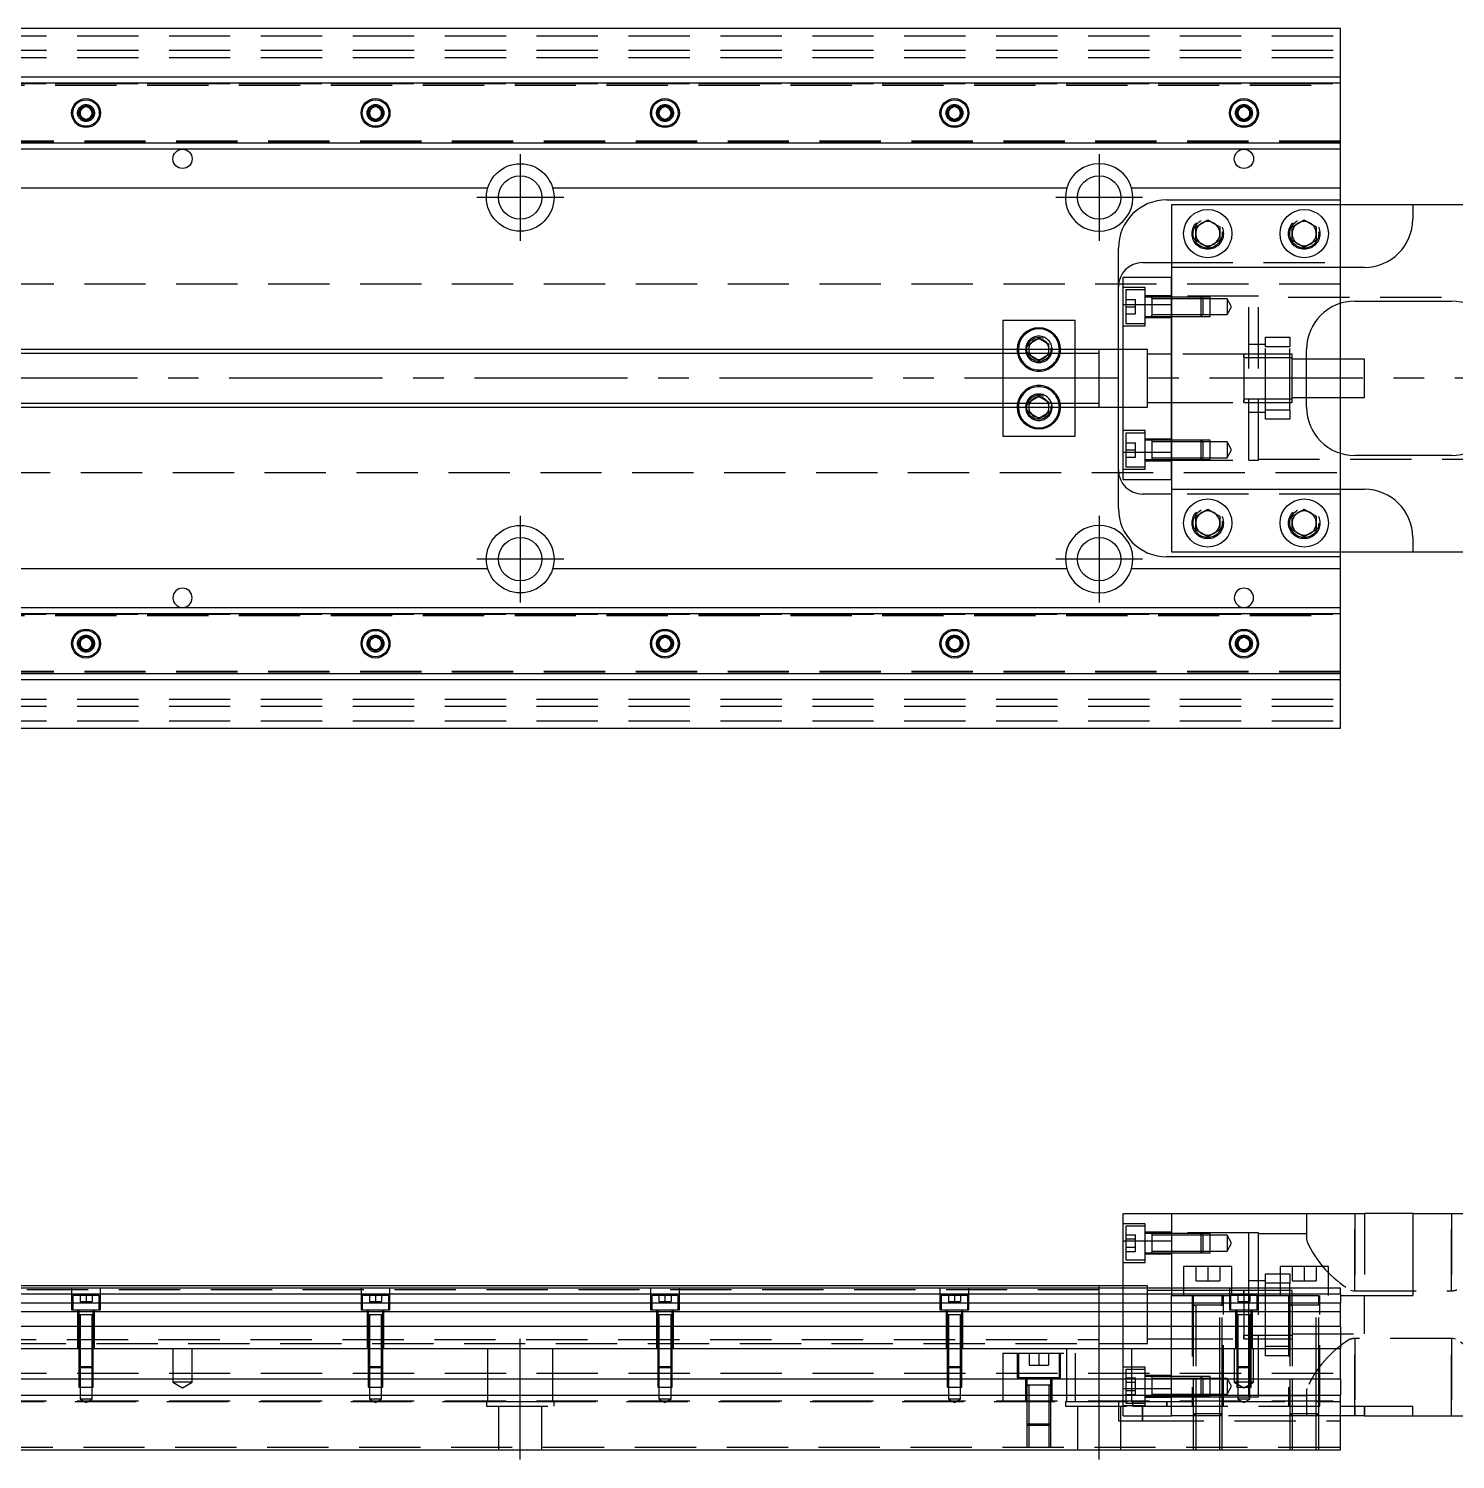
# Model space of a CAD drawing. Extents: x -12 to 879, y -275 to 77.
# Drawn here: x 428.1 to 723.8, y -224.1 to 72.5 of the extents above; entities that cross this region are included whole.
import ezdxf

# ---------------------------------------------------------------- set-up
doc = ezdxf.new("R2010")
doc.units = 0
doc.linetypes.add('CENTER', pattern=[50.8, 31.75, -6.35, 6.35, -6.35])
doc.linetypes.add('DASHED', pattern=[19.05, 12.7, -6.35])
doc.layers.get('0').update_dxf_attribs({"linetype": 'CONTINUOUS'})
doc.layers.add('CENTER', color=1, linetype='CENTER')

msp = doc.modelspace()

# ---------------------------------------------------------------- linework, layer by layer
at = {"color": 7, "linetype": 'CONTINUOUS'}
for p, q in [((700, 72.5), (400, 72.5)), ((700, 62.5), (700, 72.5)), ((400, 62.5), (700, 62.5)), ((700, 61.25), (700, 62.5)), ((400, 61.25), (700, 61.25)), ((700, 48.75), (700, 61.25)), ((438.75, 55.72), (440, 56.44)), ((440, 56.44), (441.25, 55.72)), ((498.75, 55.72), (500, 56.44)), ((500, 56.44), (501.25, 55.72)), ((558.75, 55.72), (560, 56.44)), ((560, 56.44), (561.25, 55.72)), ((618.75, 55.72), (620, 56.44)), ((620, 56.44), (621.25, 55.72)), ((678.75, 55.72), (680, 56.44)), ((680, 56.44), (681.25, 55.72)), ((438.75, 54.28), (438.75, 55.72)), ((440, 53.56), (438.75, 54.28)), ((441.25, 54.28), (440, 53.56)), ((441.25, 55.72), (441.25, 54.28)), ((498.75, 54.28), (498.75, 55.72)), ((500, 53.56), (498.75, 54.28)), ((501.25, 54.28), (500, 53.56)), ((501.25, 55.72), (501.25, 54.28)), ((558.75, 54.28), (558.75, 55.72)), ((560, 53.56), (558.75, 54.28)), ((561.25, 54.28), (560, 53.56)), ((561.25, 55.72), (561.25, 54.28)), ((618.75, 54.28), (618.75, 55.72)), ((620, 53.56), (618.75, 54.28)), ((621.25, 54.28), (620, 53.56)), ((621.25, 55.72), (621.25, 54.28)), ((678.75, 54.28), (678.75, 55.72)), ((680, 53.56), (678.75, 54.28)), ((681.25, 54.28), (680, 53.56)), ((681.25, 55.72), (681.25, 54.28)), ((700, 48.75), (400, 48.75)), ((700, 47.5), (400, 47.5)), ((700, 47.5), (700, 48.75)), ((700, 39.5), (700, 47.5)), ((416.71, 39.5), (523.29, 39.5)), ((536.71, 39.5), (643.29, 39.5)), ((656.71, 39.5), (700, 39.5)), ((700, 37), (700, 39.5)), ((664, 37), (700, 37)), ((665, 36), (665, 23)), ((715, 36), (665, 36)), ((700, 36), (700, 37)), ((715, 36), (715, 33)), ((733, 36), (715, 36)), ((670, 31.44), (672.5, 32.89)), ((672.5, 32.89), (675, 31.44)), ((690, 31.44), (692.5, 32.89)), ((692.5, 32.89), (695, 31.44)), ((670, 28.56), (670, 31.44)), ((675, 31.44), (675, 28.56)), ((690, 28.56), (690, 31.44)), ((695, 31.44), (695, 28.56)), ((654, 6), (654, 27)), ((672.5, 27.11), (670, 28.56)), ((675, 28.56), (672.5, 27.11)), ((692.5, 27.11), (690, 28.56)), ((695, 28.56), (692.5, 27.11)), ((659, 24), (665, 24)), ((655, 15.33), (655, 21)), ((655, 21), (665, 21)), ((665, 23), (665, 15.33)), ((705, 23), (665, 23)), ((655, 15.33), (665, 15.33)), ((655, -15.33), (655, 15.33)), ((665, -15.33), (665, 15.33)), ((665, 15.33), (665, -15.33)), ((700, 4), (700, 15.54)), ((703, 16), (723, 16)), ((645, 12), (630, 12)), ((630, 12), (630, 6)), ((645, 6), (645, 12)), ((650, 6), (400, 6)), ((635.5, 7.15), (637.5, 8.31)), ((635.5, 6), (635.5, 7.15)), ((637.5, 8.31), (639.5, 7.15)), ((639.5, 7.15), (639.5, 6)), ((650.01, 6), (650, 6)), ((655, 6), (650, 6)), ((650, 6), (650, 6)), ((693, -6), (693, 6)), ((705, 4), (693, 4)), ((705, 0), (705, 4)), ((705, -4), (705, 0)), ((693, -4), (705, -4)), ((700, -15.54), (700, -4)), ((400, -6), (650, -6)), ((630, -6), (630, -12)), ((635.5, -7.15), (635.5, -6)), ((637.5, -8.31), (635.5, -7.15)), ((639.5, -7.15), (637.5, -8.31)), ((639.5, -6), (639.5, -7.15)), ((645, -12), (645, -6)), ((650, -6), (650.01, -6)), ((650, -6), (650, -6)), ((650, -6), (655, -6)), ((654, -27), (654, -6)), ((630, -12), (645, -12)), ((655, -15.33), (665, -15.33)), ((655, -21), (655, -15.33)), ((665, -15.33), (665, -23)), ((723, -16), (703, -16)), ((655, -21), (665, -21)), ((665, -23), (705, -23)), ((665, -23), (665, -36)), ((665, -24), (659, -24)), ((670, -28.56), (672.5, -27.11)), ((670, -31.44), (670, -28.56)), ((672.5, -27.11), (675, -28.56)), ((675, -28.56), (675, -31.44)), ((690, -28.56), (692.5, -27.11)), ((690, -31.44), (690, -28.56)), ((692.5, -27.11), (695, -28.56)), ((695, -28.56), (695, -31.44)), ((672.5, -32.89), (670, -31.44)), ((675, -31.44), (672.5, -32.89)), ((692.5, -32.89), (690, -31.44)), ((695, -31.44), (692.5, -32.89)), ((715, -33), (715, -36)), ((700, -37), (664, -37)), ((665, -36), (715, -36)), ((700, -37), (700, -36)), ((700, -39.5), (700, -37)), ((715, -36), (733, -36)), ((523.29, -39.5), (416.71, -39.5)), ((643.29, -39.5), (536.71, -39.5)), ((700, -39.5), (656.71, -39.5)), ((700, -47.5), (700, -39.5)), ((400, -47.5), (700, -47.5)), ((400, -48.75), (700, -48.75)), ((700, -48.75), (700, -47.5)), ((700, -61.25), (700, -48.75)), ((438.75, -54.28), (440, -53.56)), ((438.75, -55.72), (438.75, -54.28)), ((440, -56.44), (438.75, -55.72)), ((440, -53.56), (441.25, -54.28)), ((441.25, -55.72), (440, -56.44)), ((441.25, -54.28), (441.25, -55.72)), ((498.75, -54.28), (500, -53.56)), ((498.75, -55.72), (498.75, -54.28)), ((500, -56.44), (498.75, -55.72)), ((500, -53.56), (501.25, -54.28)), ((501.25, -55.72), (500, -56.44)), ((501.25, -54.28), (501.25, -55.72)), ((558.75, -54.28), (560, -53.56)), ((558.75, -55.72), (558.75, -54.28)), ((560, -56.44), (558.75, -55.72)), ((560, -53.56), (561.25, -54.28)), ((561.25, -55.72), (560, -56.44)), ((561.25, -54.28), (561.25, -55.72)), ((618.75, -54.28), (620, -53.56)), ((618.75, -55.72), (618.75, -54.28)), ((620, -56.44), (618.75, -55.72)), ((620, -53.56), (621.25, -54.28)), ((621.25, -55.72), (620, -56.44)), ((621.25, -54.28), (621.25, -55.72)), ((678.75, -54.28), (680, -53.56)), ((678.75, -55.72), (678.75, -54.28)), ((680, -56.44), (678.75, -55.72)), ((680, -53.56), (681.25, -54.28)), ((681.25, -55.72), (680, -56.44)), ((681.25, -54.28), (681.25, -55.72)), ((700, -61.25), (400, -61.25)), ((700, -62.5), (700, -61.25)), ((700, -62.5), (400, -62.5)), ((700, -72.5), (700, -62.5)), ((400, -72.5), (700, -72.5)), ((655, -178.79), (655, -173.12)), ((655, -173.12), (665, -173.12)), ((665, -173.12), (665, -188.62)), ((665, -173.12), (705, -173.12)), ((715, -173.12), (705, -173.12)), ((715, -173.12), (715, -190.12)), ((715, -173.12), (733, -173.12)), ((655, -178.79), (665, -178.79)), ((655, -188.62), (655, -178.79)), ((677.5, -184.12), (667.5, -184.12)), ((667.5, -184.12), (667.5, -188.62)), ((677.5, -188.62), (677.5, -184.12)), ((697.5, -184.12), (687.5, -184.12)), ((687.5, -184.12), (687.5, -188.62)), ((697.5, -188.62), (697.5, -184.12)), ((650, -188.12), (395.5, -188.12)), ((700, -188.62), (395.5, -188.62)), ((650, -188.62), (650, -188.12)), ((650.01, -188.12), (650, -188.12)), ((655, -188.12), (650, -188.12)), ((650, -188.12), (650, -188.12)), ((700, -189.87), (700, -188.62)), ((700, -189.87), (395.5, -189.87)), ((395.5, -191.65), (700, -191.65)), ((681, -189.87), (680, -189.87)), ((684.5, -189.87), (681, -189.87)), ((687.5, -189.87), (684.5, -189.87)), ((689.5, -189.87), (687.5, -189.87)), ((690, -189.87), (689.5, -189.87)), ((700, -189.87), (700, -191.65)), ((700, -190.12), (715, -190.12)), ((700, -193.54), (700, -191.65)), ((700, -193.54), (395.5, -193.54)), ((700, -196.6), (700, -193.54)), ((700, -196.6), (395.5, -196.6)), ((700, -196.6), (700, -201.12)), ((0, -201.12), (700, -201.12)), ((700, -207.42), (700, -201.12)), ((0, -207.42), (700, -207.42)), ((700, -207.42), (700, -210.82)), ((0, -210.82), (700, -210.82)), ((700, -222.12), (700, -210.82)), ((700, -213.12), (715, -213.12)), ((705, -215.12), (705, -213.12)), ((715, -215.12), (715, -213.12)), ((705, -215.12), (700, -215.12)), ((705, -215.12), (715, -215.12)), ((715, -215.12), (733, -215.12)), ((0, -222.12), (700, -222.12))]:
    msp.add_line(p, q, dxfattribs=at)
at = {"color": 3, "linetype": 'DASHED'}
for p, q in [((0, 71), (700, 71)), ((0, 68), (700, 68)), ((0, 66.5), (700, 66.5)), ((395.5, 61.1), (700, 61.1)), ((395.5, 60.8), (700, 60.8)), ((400, 61.11), (700, 61.11)), ((438.5, 55), (438.52, 55.25)), ((498.5, 55), (498.52, 55.25)), ((558.5, 55), (558.52, 55.25)), ((621.48, 55.26), (621.5, 55)), ((678.5, 55), (678.52, 55.25)), ((700, 49.2), (395.5, 49.2)), ((700, 48.9), (395.5, 48.9)), ((700, 48.89), (400, 48.89)), ((700, 24), (700, 36)), ((675.48, 30.36), (675.5, 30)), ((695.48, 30.36), (695.5, 30)), ((665, 24), (700, 24)), ((700, 23), (700, 24)), ((665, 15.33), (665, 21)), ((700, 15.54), (700, 23)), ((700, 19.5), (76.9, 19.5)), ((659.5, 18.85), (655, 18.85)), ((655.5, 18.35), (655.5, 11.35)), ((659.5, 18.35), (655.5, 18.35)), ((659.5, 10.85), (659.5, 18.85)), ((655.5, 16.35), (657.5, 16.35)), ((655.5, 14.85), (657.5, 14.85)), ((657.5, 14.85), (657.5, 16.35)), ((657.5, 13.35), (657.5, 14.85)), ((665, 17.1), (659.5, 17.1)), ((660.9, 16.85), (659.5, 16.85)), ((660.9, 16.85), (660.89, 16.85)), ((660.9, 16.85), (660.9, 16.63)), ((660.9, 16.63), (660.9, 16.85)), ((665, 16.85), (660.9, 16.85)), ((660.9, 16.85), (660.9, 16.85)), ((660.9, 16.63), (660.9, 13.07)), ((665, 16.5), (660.9, 16.5)), ((681, 17), (665, 17)), ((671.15, 16.85), (665, 16.85)), ((671.15, 16.85), (665, 16.85)), ((671.5, 16.5), (665, 16.5)), ((671.15, 12.85), (671.15, 16.85)), ((673, 16.85), (671.15, 16.85)), ((671.5, 16.5), (671.15, 16.85)), ((671.5, 16.5), (671.5, 13.2)), ((673, 16.5), (671.5, 16.5)), ((673, 12.85), (673, 16.85)), ((676.5, 16.5), (673, 16.5)), ((676.5, 16.5), (676.5, 13.2)), ((677.45, 14.85), (676.5, 16.5)), ((676.5, 13.2), (677.45, 14.85)), ((681, -17), (681, 17)), ((683, 17), (681, 17)), ((683, -17), (683, 17)), ((740, 16.75), (683, 16.75)), ((700, 15.54), (700, 15.54)), ((655.5, 13.35), (657.5, 13.35)), ((659.5, 12.85), (660.9, 12.85)), ((659.5, 12.6), (665, 12.6)), ((660.89, 12.85), (660.9, 12.85)), ((660.9, 13.2), (665, 13.2)), ((660.9, 13.07), (660.9, 12.85)), ((660.9, 12.85), (660.9, 13.07)), ((660.9, 12.85), (665, 12.85)), ((660.9, 12.85), (660.9, 12.85)), ((665, 13.2), (671.5, 13.2)), ((665, 12.85), (671.15, 12.85)), ((665, 12.85), (671.15, 12.85)), ((671.15, 12.85), (671.5, 13.2)), ((671.15, 12.85), (673, 12.85)), ((671.5, 13.2), (673, 13.2)), ((673, 13.2), (676.5, 13.2)), ((655, 10.85), (659.5, 10.85)), ((655.5, 11.35), (659.5, 11.35)), ((630, 6), (630, 5.13)), ((635.5, 5.13), (635.5, 6)), ((639.5, 6), (639.5, 5.13)), ((639.98, 6.29), (640, 6)), ((645, 5.13), (645, 6)), ((650, -6), (650, 6)), ((654, -6), (654, 6)), ((660, 6), (655, 6)), ((660, 0), (660, 6)), ((684.5, 7), (681, 7)), ((684.5, 8.5), (689.5, 8.5)), ((684.5, 6.5), (684.5, 8.5)), ((684.5, -6.5), (684.5, 6.5)), ((689.5, 6.5), (684.5, 6.5)), ((689.5, 8.5), (689.5, 6.5)), ((689.5, -6.5), (689.5, 6.5)), ((630, 5.13), (630, -5.12)), ((635.5, 4.85), (635.5, 5.13)), ((637.5, 3.69), (635.5, 4.85)), ((639.5, 4.85), (637.5, 3.69)), ((639.5, 5.13), (639.5, 4.85)), ((645, -5.12), (645, 5.13)), ((665, 5), (660, 5)), ((680.01, 5), (665, 5)), ((680, 4.44), (680, 5)), ((680, 5), (680, 4.44)), ((689.5, 5), (680, 5)), ((680, 4.44), (680, -4.44)), ((689.5, 4.25), (680, 4.25)), ((690, 5), (689.5, 5)), ((690, 4.25), (689.5, 4.25)), ((690, 0), (690, 5)), ((693, 4), (690, 4)), ((700, -4), (700, 4)), ((660, -6), (660, 0)), ((690, -5), (690, 0)), ((630, -5.12), (630, -6)), ((635.5, -4.85), (637.5, -3.69)), ((635.5, -5.12), (635.5, -4.85)), ((635.5, -6), (635.5, -5.12)), ((637.5, -3.69), (639.5, -4.85)), ((639.5, -4.85), (639.5, -5.12)), ((639.5, -5.12), (639.5, -6)), ((639.98, -5.71), (640, -6)), ((645, -6), (645, -5.12)), ((660, -5), (665, -5)), ((665, -5), (680.01, -5)), ((680, -4.25), (689.5, -4.25)), ((680, -5), (680, -4.44)), ((680, -4.44), (680, -5)), ((680, -5), (680, -5)), ((680, -5), (689.5, -5)), ((689.5, -4.25), (690, -4.25)), ((689.5, -5), (690, -5)), ((690, -4), (693, -4)), ((650, -6), (650, -6)), ((655, -6), (660, -6)), ((681, -7), (684.5, -7)), ((684.5, -6.5), (689.5, -6.5)), ((684.5, -8.5), (684.5, -6.5)), ((689.5, -8.5), (684.5, -8.5)), ((689.5, -6.5), (689.5, -8.5)), ((659.5, -10.85), (655, -10.85)), ((655.5, -11.35), (655.5, -18.35)), ((659.5, -11.35), (655.5, -11.35)), ((659.5, -18.85), (659.5, -10.85)), ((655.5, -13.35), (657.5, -13.35)), ((657.5, -14.85), (657.5, -13.35)), ((665, -12.6), (659.5, -12.6)), ((660.9, -12.85), (659.5, -12.85)), ((660.9, -12.85), (660.89, -12.85)), ((660.9, -12.85), (660.9, -13.07)), ((660.9, -12.85), (660.9, -12.85)), ((665, -12.85), (660.9, -12.85)), ((660.9, -13.07), (660.9, -16.63)), ((665, -13.2), (660.9, -13.2)), ((671.15, -12.85), (665, -12.85)), ((671.15, -12.85), (665, -12.85)), ((671.5, -13.2), (665, -13.2)), ((671.15, -16.85), (671.15, -12.85)), ((673, -12.85), (671.15, -12.85)), ((671.5, -13.2), (671.15, -12.85)), ((671.5, -13.2), (671.5, -16.5)), ((673, -13.2), (671.5, -13.2)), ((673, -16.85), (673, -12.85)), ((676.5, -13.2), (673, -13.2)), ((676.5, -13.2), (676.5, -16.5)), ((677.45, -14.85), (676.5, -13.2)), ((655.5, -14.85), (657.5, -14.85)), ((655.5, -16.35), (657.5, -16.35)), ((657.5, -16.35), (657.5, -14.85)), ((659.5, -16.85), (660.9, -16.85)), ((659.5, -17.1), (665, -17.1)), ((660.89, -16.85), (660.9, -16.85)), ((660.9, -16.5), (665, -16.5)), ((660.9, -16.63), (660.9, -16.85)), ((660.9, -16.85), (660.9, -16.85)), ((660.9, -16.85), (665, -16.85)), ((665, -21), (665, -15.33)), ((665, -16.5), (671.5, -16.5)), ((665, -16.85), (671.15, -16.85)), ((665, -16.85), (671.15, -16.85)), ((665, -17), (681, -17)), ((671.15, -16.85), (671.5, -16.5)), ((671.15, -16.85), (673, -16.85)), ((671.5, -16.5), (673, -16.5)), ((673, -16.5), (676.5, -16.5)), ((676.5, -16.5), (677.45, -14.85)), ((681, -17), (683, -17)), ((683, -16.75), (740, -16.75)), ((700, -23), (700, -15.54)), ((700, -15.54), (700, -15.54)), ((76.97, -19.5), (700, -19.5)), ((655, -18.85), (659.5, -18.85)), ((655.5, -18.35), (659.5, -18.35)), ((700, -24), (700, -23)), ((700, -24), (665, -24)), ((700, -36), (700, -24)), ((675.48, -29.64), (675.5, -30)), ((689.5, -30), (689.52, -29.65)), ((395.5, -48.9), (700, -48.9)), ((395.5, -49.2), (700, -49.2)), ((400, -48.89), (700, -48.89)), ((438.5, -55), (438.52, -54.75)), ((498.5, -55), (498.52, -54.75)), ((558.5, -55), (558.52, -54.75)), ((618.5, -55), (618.52, -54.75)), ((681.48, -54.74), (681.5, -55)), ((700, -60.8), (395.5, -60.8)), ((700, -61.1), (395.5, -61.1)), ((700, -61.11), (400, -61.11)), ((0, -66.5), (700, -66.5)), ((0, -68), (700, -68)), ((0, -71), (700, -71)), ((693, -173.12), (693, -178.48)), ((703, -189.16), (703, -173.12)), ((703, -173.12), (703, -189.16)), ((705, -173.12), (705, -190.12)), ((723, -173.12), (723, -189.16)), ((723, -189.16), (723, -173.12)), ((659.5, -175.27), (655, -175.27)), ((655.5, -175.77), (655.5, -179.27)), ((659.5, -175.77), (655.5, -175.77)), ((655.5, -177.54), (657.5, -177.54)), ((657.5, -178.4), (657.5, -177.54)), ((659.5, -183.27), (659.5, -175.27)), ((665, -177.02), (659.5, -177.02)), ((660.9, -177.27), (659.5, -177.27)), ((660.9, -177.27), (660.89, -177.27)), ((660.9, -177.27), (660.9, -177.86)), ((660.9, -177.27), (660.9, -177.49)), ((660.9, -177.27), (660.9, -177.27)), ((665, -177.27), (660.9, -177.27)), ((660.9, -177.49), (660.9, -177.86)), ((665, -177.62), (660.9, -177.62)), ((660.9, -177.86), (660.9, -179.27)), ((681, -177.12), (665, -177.12)), ((671.15, -177.27), (665, -177.27)), ((671.15, -177.27), (665, -177.27)), ((671.5, -177.62), (665, -177.62)), ((671.15, -179.27), (671.15, -177.27)), ((673, -177.27), (671.15, -177.27)), ((671.5, -177.62), (671.15, -177.27)), ((671.5, -177.62), (671.5, -179.27)), ((673, -177.62), (671.5, -177.62)), ((673, -181.27), (673, -177.27)), ((676.5, -177.62), (673, -177.62)), ((676.5, -177.62), (676.5, -180.92)), ((677.45, -179.27), (676.5, -177.62)), ((681, -188.62), (681, -177.12)), ((683, -177.12), (681, -177.12)), ((683, -188.62), (683, -177.12)), ((693, -177.37), (683, -177.37)), ((655.5, -178.4), (657.5, -178.4)), ((655.5, -179.27), (655.5, -182.77)), ((655.5, -180.14), (657.5, -180.14)), ((657.5, -180.14), (657.5, -178.4)), ((657.5, -181), (657.5, -180.14)), ((660.9, -179.13), (660.9, -179.41)), ((660.9, -179.27), (660.9, -180.69)), ((660.9, -180.69), (660.9, -181.27)), ((660.9, -180.69), (660.9, -181.05)), ((660.9, -180.92), (665, -180.92)), ((665, -180.92), (671.5, -180.92)), ((671.15, -181.27), (671.15, -179.27)), ((671.15, -181.27), (671.5, -180.92)), ((671.5, -179.27), (671.5, -180.92)), ((671.5, -180.92), (673, -180.92)), ((673, -180.92), (676.5, -180.92)), ((676.5, -180.92), (677.45, -179.27)), ((693, -178.48), (693.04, -178.83)), ((655, -183.27), (659.5, -183.27)), ((655.5, -181), (657.5, -181)), ((655.5, -182.77), (659.5, -182.77)), ((659.5, -181.27), (660.9, -181.27)), ((659.5, -181.52), (665, -181.52)), ((660.89, -181.27), (660.9, -181.27)), ((660.9, -181.05), (660.9, -181.27)), ((660.9, -181.27), (660.9, -181.27)), ((660.9, -181.27), (665, -181.27)), ((665, -181.27), (671.15, -181.27)), ((665, -181.27), (671.15, -181.27)), ((671.15, -181.27), (673, -181.27)), ((670, -184.12), (670, -187.12)), ((672.5, -184.12), (672.5, -187.12)), ((675, -184.12), (675, -187.12)), ((684.5, -185.62), (687.5, -185.62)), ((684.5, -187.62), (684.5, -185.62)), ((687.5, -185.62), (689.5, -185.62)), ((689.5, -185.62), (689.5, -187.62)), ((690, -184.12), (690, -187.12)), ((692.5, -184.12), (692.5, -187.12)), ((695, -184.12), (695, -187.12)), ((650, -188.99), (55, -188.99)), ((437, -188.62), (437, -193.12)), ((443, -193.12), (443, -188.62)), ((497, -188.62), (497, -193.12)), ((503, -193.12), (503, -188.62)), ((557, -188.62), (557, -193.12)), ((563, -193.12), (563, -188.62)), ((617, -188.62), (617, -193.12)), ((623, -193.12), (623, -188.62)), ((650, -188.62), (650, -188.12)), ((650, -200.12), (650, -188.62)), ((660, -188.12), (655, -188.12)), ((655, -201.12), (655, -188.62)), ((660, -188.62), (660, -188.12)), ((660, -194.12), (660, -188.62)), ((665, -189.12), (660, -189.12)), ((665, -188.62), (665, -190.12)), ((667.5, -189.12), (665, -189.12)), ((667.5, -188.62), (667.5, -190.12)), ((677.5, -189.12), (667.5, -189.12)), ((670, -187.12), (672.5, -187.12)), ((672.5, -187.12), (675, -187.12)), ((677, -188.62), (677, -193.12)), ((677.5, -190.12), (677.5, -188.62)), ((680.01, -189.12), (677.5, -189.12)), ((680, -189.12), (680, -189.68)), ((680, -189.68), (680, -189.12)), ((681, -189.12), (680, -189.12)), ((680, -189.68), (680, -190.02)), ((684.5, -187.12), (681, -187.12)), ((681, -190.12), (681, -188.62)), ((684.5, -189.12), (681, -189.12)), ((683, -193.12), (683, -188.62)), ((687.5, -187.62), (684.5, -187.62)), ((684.5, -188.62), (684.5, -187.62)), ((684.5, -190.12), (684.5, -188.62)), ((687.5, -189.12), (684.5, -189.12)), ((689.5, -187.62), (687.5, -187.62)), ((687.5, -188.62), (687.5, -190.12)), ((689.5, -189.12), (687.5, -189.12)), ((689.5, -188.62), (689.5, -187.62)), ((689.5, -190.12), (689.5, -188.62)), ((690, -189.12), (689.5, -189.12)), ((690, -187.12), (692.5, -187.12)), ((690, -190.12), (690, -189.12)), ((692.5, -187.12), (695, -187.12)), ((697.5, -190.12), (697.5, -188.62)), ((702.17, -189.05), (702.44, -189.11)), ((702.44, -189.11), (702.72, -189.15)), ((702.72, -189.15), (703, -189.16)), ((703, -189.16), (723, -189.16)), ((442.75, -190.12), (437.25, -190.12)), ((437.25, -190.12), (437.25, -193.12)), ((438.75, -190.12), (438.75, -191.42)), ((438.75, -191.42), (440, -191.42)), ((440, -190.12), (440, -191.42)), ((440, -191.42), (441.25, -191.42)), ((441.25, -190.12), (441.25, -191.42)), ((442.75, -193.12), (442.75, -190.12)), ((502.75, -190.12), (497.25, -190.12)), ((497.25, -190.12), (497.25, -193.12)), ((498.75, -190.12), (498.75, -191.42)), ((498.75, -191.42), (500, -191.42)), ((500, -190.12), (500, -191.42)), ((500, -191.42), (501.25, -191.42)), ((501.25, -190.12), (501.25, -191.42)), ((502.75, -193.12), (502.75, -190.12)), ((562.75, -190.12), (557.25, -190.12)), ((557.25, -190.12), (557.25, -193.12)), ((558.75, -190.12), (558.75, -191.42)), ((558.75, -191.42), (560, -191.42)), ((560, -190.12), (560, -191.42)), ((560, -191.42), (561.25, -191.42)), ((561.25, -190.12), (561.25, -191.42)), ((562.75, -193.12), (562.75, -190.12)), ((622.75, -190.12), (617.25, -190.12)), ((617.25, -190.12), (617.25, -193.12)), ((618.75, -190.12), (618.75, -191.42)), ((618.75, -191.42), (620, -191.42)), ((620, -190.12), (620, -191.42)), ((620, -191.42), (621.25, -191.42)), ((621.25, -190.12), (621.25, -191.42)), ((622.75, -193.12), (622.75, -190.12)), ((665, -201.12), (665, -190.12)), ((665, -190.12), (677.25, -190.12)), ((669.25, -190.12), (669.25, -213.12)), ((669.5, -190.12), (669.5, -192.12)), ((669.5, -192.12), (669.85, -192.12)), ((669.85, -192.12), (669.5, -192.12)), ((669.5, -192.12), (669.5, -192.12)), ((669.5, -192.12), (669.5, -207.42)), ((669.5, -192.12), (669.5, -192.12)), ((675.15, -192.12), (669.85, -192.12)), ((670, -192.12), (670, -207.42)), ((675, -207.42), (675, -192.12)), ((675.15, -192.12), (675.5, -192.12)), ((675.5, -192.12), (675.15, -192.12)), ((675.5, -192.12), (675.5, -190.12)), ((675.5, -207.42), (675.5, -192.12)), ((675.5, -192.12), (675.5, -192.12)), ((675.5, -192.12), (675.5, -192.12)), ((675.75, -213.12), (675.75, -190.12)), ((682.75, -190.12), (677.25, -190.12)), ((677.25, -190.12), (677.25, -193.12)), ((678.75, -190.12), (678.75, -191.42)), ((678.75, -191.42), (680, -191.42)), ((680, -190.12), (680, -191.42)), ((680, -191.42), (681.25, -191.42)), ((680, -191.52), (680, -193.12)), ((681, -193.12), (681, -190.12)), ((681.25, -190.12), (681.25, -191.42)), ((682.75, -190.12), (700, -190.12)), ((682.75, -193.12), (682.75, -190.12)), ((684.5, -200.62), (684.5, -190.12)), ((689.25, -190.12), (689.25, -213.12)), ((689.5, -190.12), (689.5, -192.12)), ((689.5, -192.12), (689.85, -192.12)), ((695.5, -192.12), (689.5, -192.12)), ((689.5, -192.12), (689.5, -192.12)), ((689.5, -192.12), (689.5, -207.42)), ((689.5, -192.12), (689.5, -192.12)), ((690, -192.12), (690, -190.12)), ((690, -192.12), (690, -207.42)), ((695, -207.42), (695, -192.12)), ((695.5, -192.12), (695.5, -190.12)), ((695.5, -207.42), (695.5, -192.12)), ((695.5, -192.12), (695.5, -192.12)), ((695.5, -192.12), (695.5, -192.12)), ((695.75, -213.12), (695.75, -190.12)), ((705, -198.12), (705, -190.12)), ((437, -193.12), (443, -193.12)), ((438.25, -193.12), (438.25, -201.12)), ((438.5, -193.12), (438.5, -194.12)), ((438.5, -194.11), (438.5, -194.12)), ((438.62, -194.12), (438.5, -194.12)), ((438.5, -194.12), (438.5, -201.12)), ((438.5, -194.12), (438.5, -194.12)), ((440, -194.12), (438.62, -194.12)), ((438.75, -194.12), (438.75, -201.12)), ((441.38, -194.12), (440, -194.12)), ((441.25, -201.12), (441.25, -194.12)), ((441.5, -194.12), (441.38, -194.12)), ((441.5, -194.12), (441.5, -193.12)), ((441.5, -194.12), (441.5, -194.11)), ((441.5, -201.12), (441.5, -194.12)), ((441.5, -194.12), (441.5, -194.12)), ((441.75, -201.12), (441.75, -193.12)), ((497, -193.12), (503, -193.12)), ((498.25, -193.12), (498.25, -201.12)), ((498.5, -193.12), (498.5, -194.12)), ((498.5, -194.11), (498.5, -194.12)), ((498.62, -194.12), (498.5, -194.12)), ((498.5, -194.12), (498.5, -201.12)), ((498.5, -194.12), (498.5, -194.12)), ((500, -194.12), (498.62, -194.12)), ((498.75, -194.12), (498.75, -201.12)), ((501.38, -194.12), (500, -194.12)), ((501.25, -201.12), (501.25, -194.12)), ((501.5, -194.12), (501.38, -194.12)), ((501.5, -194.12), (501.5, -193.12)), ((501.5, -194.12), (501.5, -194.11)), ((501.5, -201.12), (501.5, -194.12)), ((501.5, -194.12), (501.5, -194.12)), ((501.75, -201.12), (501.75, -193.12)), ((557, -193.12), (563, -193.12)), ((558.25, -193.12), (558.25, -201.12)), ((558.5, -193.12), (558.5, -194.12)), ((558.5, -194.11), (558.5, -194.12)), ((558.62, -194.12), (558.5, -194.12)), ((558.5, -194.12), (558.5, -201.12)), ((558.5, -194.12), (558.5, -194.12)), ((560, -194.12), (558.62, -194.12)), ((558.75, -194.12), (558.75, -201.12)), ((561.38, -194.12), (560, -194.12)), ((561.25, -201.12), (561.25, -194.12)), ((561.5, -194.12), (561.38, -194.12)), ((561.5, -194.12), (561.5, -193.12)), ((561.5, -194.12), (561.5, -194.11)), ((561.5, -201.12), (561.5, -194.12)), ((561.5, -194.12), (561.5, -194.12)), ((561.75, -201.12), (561.75, -193.12)), ((617, -193.12), (623, -193.12)), ((618.25, -193.12), (618.25, -201.12)), ((618.5, -193.12), (618.5, -194.12)), ((618.5, -194.11), (618.5, -194.12)), ((618.62, -194.12), (618.5, -194.12)), ((618.5, -194.12), (618.5, -201.12)), ((618.5, -194.12), (618.5, -194.12)), ((620, -194.12), (618.62, -194.12)), ((618.75, -194.12), (618.75, -201.12)), ((621.38, -194.12), (620, -194.12)), ((621.25, -201.12), (621.25, -194.12)), ((621.5, -194.12), (621.38, -194.12)), ((621.5, -194.12), (621.5, -193.12)), ((621.5, -194.12), (621.5, -194.11)), ((621.5, -201.12), (621.5, -194.12)), ((621.5, -194.12), (621.5, -194.12)), ((621.75, -201.12), (621.75, -193.12)), ((660, -200.12), (660, -194.12)), ((677, -193.12), (683, -193.12)), ((678.25, -193.12), (678.25, -201.12)), ((678.5, -193.12), (678.5, -194.12)), ((678.5, -194.11), (678.5, -194.12)), ((678.62, -194.12), (678.5, -194.12)), ((678.5, -194.12), (678.5, -201.12)), ((678.5, -194.12), (678.5, -194.12)), ((680, -194.12), (678.62, -194.12)), ((678.75, -194.12), (678.75, -201.12)), ((680, -193.12), (680, -193.92)), ((680, -193.92), (680, -194.12)), ((681.38, -194.12), (680, -194.12)), ((680, -194.12), (680, -198.56)), ((681, -194.12), (681, -193.12)), ((681, -205.12), (681, -194.12)), ((681.25, -201.12), (681.25, -194.12)), ((681.5, -194.12), (681.38, -194.12)), ((681.5, -194.12), (681.5, -193.12)), ((681.5, -194.12), (681.5, -194.11)), ((681.5, -201.12), (681.5, -194.12)), ((681.5, -194.12), (681.5, -194.12)), ((681.75, -201.12), (681.75, -193.12)), ((683, -194.12), (683, -193.12)), ((683, -211.12), (683, -194.12)), ((680, -199.12), (680, -198.37)), ((680, -198.37), (690, -198.37)), ((680, -199.12), (680, -198.56)), ((680, -198.56), (680, -199.12)), ((690, -198.12), (705, -198.12)), ((55, -199.24), (650, -199.24)), ((385, -200.12), (650, -200.12)), ((438.5, -201.12), (438.5, -204.87)), ((438.5, -201.12), (438.5, -204.87)), ((438.75, -201.12), (438.75, -205.12)), ((441.25, -205.12), (441.25, -201.12)), ((441.5, -204.87), (441.5, -201.12)), ((441.5, -204.87), (441.5, -201.12)), ((458, -201.12), (458, -208.12)), ((462, -208.12), (462, -201.12)), ((498.5, -201.12), (498.5, -204.87)), ((498.5, -201.12), (498.5, -204.87)), ((498.75, -201.12), (498.75, -205.12)), ((501.25, -205.12), (501.25, -201.12)), ((501.5, -204.87), (501.5, -201.12)), ((501.5, -204.87), (501.5, -201.12)), ((523.29, -212.12), (523.29, -201.12)), ((536.71, -201.12), (536.71, -212.12)), ((558.5, -201.12), (558.5, -204.87)), ((558.5, -201.12), (558.5, -204.87)), ((558.75, -201.12), (558.75, -205.12)), ((561.25, -205.12), (561.25, -201.12)), ((561.5, -204.87), (561.5, -201.12)), ((561.5, -204.87), (561.5, -201.12)), ((618.5, -201.12), (618.5, -204.87)), ((618.5, -201.12), (618.5, -204.87)), ((618.75, -201.12), (618.75, -205.12)), ((621.25, -205.12), (621.25, -201.12)), ((621.5, -204.87), (621.5, -201.12)), ((621.5, -204.87), (621.5, -201.12)), ((643.29, -212.12), (643.29, -201.12)), ((650, -200.12), (650, -200.12)), ((650, -200.12), (650.01, -200.12)), ((650, -200.12), (650, -200.12)), ((650, -200.12), (655, -200.12)), ((655, -200.12), (660, -200.12)), ((655, -207.42), (655, -201.12)), ((656.71, -201.12), (656.71, -212.12)), ((660, -199.12), (665, -199.12)), ((665, -199.12), (680.01, -199.12)), ((665, -207.42), (665, -201.12)), ((678, -201.12), (678, -208.12)), ((678.5, -201.12), (678.5, -204.87)), ((678.5, -201.12), (678.5, -204.87)), ((678.75, -201.12), (678.75, -205.12)), ((680, -199.12), (689.5, -199.12)), ((680.01, -199.12), (689.5, -199.12)), ((681.25, -205.12), (681.25, -201.12)), ((681.5, -204.87), (681.5, -201.12)), ((681.5, -204.87), (681.5, -201.12)), ((682, -208.12), (682, -201.12)), ((684.5, -200.62), (689.5, -200.62)), ((684.5, -202.62), (684.5, -200.62)), ((689.5, -199.12), (690, -199.12)), ((723, -199.08), (703, -199.08)), ((703, -215.12), (703, -199.08)), ((703, -199.08), (703, -213.12)), ((723, -199.08), (723, -215.12)), ((723, -215.12), (723, -199.08)), ((723.28, -199.09), (723, -199.08)), ((723.56, -199.13), (723.28, -199.09)), ((723.83, -199.19), (723.56, -199.13)), ((630, -202.12), (645, -202.12)), ((630, -202.12), (630, -207.42)), ((633, -202.12), (633, -207.12)), ((633.25, -202.12), (633.25, -207.12)), ((635.5, -202.12), (635.5, -204.62)), ((635.5, -204.62), (637.5, -204.62)), ((637.5, -202.12), (637.5, -204.62)), ((637.5, -204.62), (639.5, -204.62)), ((639.5, -202.12), (639.5, -204.62)), ((641.75, -207.12), (641.75, -202.12)), ((642, -207.12), (642, -202.12)), ((645, -202.12), (645, -207.42)), ((689.5, -202.62), (684.5, -202.62)), ((0, -206.27), (700, -206.27)), ((438.5, -204.87), (441.5, -204.87)), ((438.5, -204.87), (438.5, -207.42)), ((438.5, -204.87), (438.75, -205.12)), ((438.5, -207.42), (438.5, -209.12)), ((441.25, -205.12), (438.75, -205.12)), ((438.75, -205.12), (438.75, -209.12)), ((441.25, -205.12), (441.5, -204.87)), ((441.25, -209.12), (441.25, -205.12)), ((441.5, -207.42), (441.5, -204.87)), ((441.5, -209.12), (441.5, -207.42)), ((498.5, -204.87), (501.5, -204.87)), ((498.5, -204.87), (498.5, -207.42)), ((498.5, -204.87), (498.75, -205.12)), ((498.5, -207.42), (498.5, -209.12)), ((501.25, -205.12), (498.75, -205.12)), ((498.75, -205.12), (498.75, -209.12)), ((501.25, -205.12), (501.5, -204.87)), ((501.25, -209.12), (501.25, -205.12)), ((501.5, -207.42), (501.5, -204.87)), ((501.5, -209.12), (501.5, -207.42)), ((558.5, -204.87), (561.5, -204.87)), ((558.5, -204.87), (558.5, -207.42)), ((558.5, -204.87), (558.75, -205.12)), ((558.5, -207.42), (558.5, -209.12)), ((561.25, -205.12), (558.75, -205.12)), ((558.75, -205.12), (558.75, -209.12)), ((561.25, -205.12), (561.5, -204.87)), ((561.25, -209.12), (561.25, -205.12)), ((561.5, -207.42), (561.5, -204.87)), ((561.5, -209.12), (561.5, -207.42)), ((618.5, -204.87), (621.5, -204.87)), ((618.5, -204.87), (618.5, -207.42)), ((618.5, -204.87), (618.75, -205.12)), ((618.5, -207.42), (618.5, -209.12)), ((621.25, -205.12), (618.75, -205.12)), ((618.75, -205.12), (618.75, -209.12)), ((621.25, -205.12), (621.5, -204.87)), ((621.25, -209.12), (621.25, -205.12)), ((621.5, -207.42), (621.5, -204.87)), ((621.5, -209.12), (621.5, -207.42)), ((630, -207.42), (630, -210.82)), ((633, -207.12), (642, -207.12)), ((634.75, -207.12), (634.75, -212.12)), ((635, -207.12), (635, -207.42)), ((635, -207.42), (635, -208.72)), ((640, -207.42), (640, -207.12)), ((640, -208.72), (640, -207.42)), ((640.25, -212.12), (640.25, -207.12)), ((645, -207.42), (645, -210.82)), ((659.5, -204.97), (655, -204.97)), ((655, -209.45), (655, -207.42)), ((655.5, -205.47), (655.5, -207.42)), ((659.5, -205.47), (655.5, -205.47)), ((655.5, -207.24), (657.5, -207.24)), ((655.5, -207.42), (655.5, -208.97)), ((657.5, -208.1), (657.5, -207.24)), ((659.5, -212.97), (659.5, -204.97)), ((665, -206.72), (659.5, -206.72)), ((660.9, -206.97), (659.5, -206.97)), ((660.9, -206.97), (660.89, -206.97)), ((660.9, -206.97), (660.9, -207.42)), ((660.9, -206.97), (660.9, -207.19)), ((665, -206.97), (660.9, -206.97)), ((660.9, -206.97), (660.9, -206.97)), ((660.9, -207.19), (660.9, -207.42)), ((665, -207.32), (660.9, -207.32)), ((660.9, -207.42), (660.9, -207.55)), ((660.9, -207.42), (660.9, -207.55)), ((660.9, -207.55), (660.9, -208.97)), ((669.5, -206.97), (665, -206.97)), ((669.5, -206.97), (665, -206.97)), ((669.5, -207.32), (665, -207.32)), ((665, -210.82), (665, -207.42)), ((670, -206.97), (669.5, -206.97)), ((670, -206.97), (669.5, -206.97)), ((670, -207.32), (669.5, -207.32)), ((669.5, -207.42), (669.5, -210.82)), ((671.15, -206.97), (670, -206.97)), ((671.15, -206.97), (670, -206.97)), ((671.5, -207.32), (670, -207.32)), ((670, -207.42), (670, -210.82)), ((671.15, -207.42), (671.15, -206.97)), ((673, -206.97), (671.15, -206.97)), ((671.5, -207.32), (671.15, -206.97)), ((671.15, -208.97), (671.15, -207.42)), ((671.5, -207.32), (671.5, -207.42)), ((673, -207.32), (671.5, -207.32)), ((671.5, -207.42), (671.5, -208.97)), ((673, -207.42), (673, -206.97)), ((676.5, -207.32), (673, -207.32)), ((673, -210.82), (673, -207.42)), ((675, -210.82), (675, -207.42)), ((675.5, -210.82), (675.5, -207.42)), ((676.5, -207.32), (676.5, -210.62)), ((677.45, -208.97), (676.5, -207.32)), ((678.5, -204.87), (681.5, -204.87)), ((678.5, -204.87), (678.5, -207.42)), ((678.5, -204.87), (678.75, -205.12)), ((678.5, -207.42), (678.5, -209.12)), ((681.25, -205.12), (678.75, -205.12)), ((678.75, -205.12), (678.75, -209.12)), ((681, -207.42), (681, -205.12)), ((681, -209.12), (681, -207.42)), ((681.25, -205.12), (681.5, -204.87)), ((681.25, -209.12), (681.25, -205.12)), ((681.5, -207.42), (681.5, -204.87)), ((681.5, -209.12), (681.5, -207.42)), ((689.5, -207.42), (689.5, -210.82)), ((690, -207.42), (690, -210.82)), ((695, -210.82), (695, -207.42)), ((695.5, -210.82), (695.5, -207.42)), ((438.5, -209.12), (441.5, -209.12)), ((438.75, -209.12), (438.75, -211.62)), ((441.25, -211.62), (441.25, -209.12)), ((462, -208.12), (458, -208.12)), ((458, -208.12), (460, -209.27)), ((460, -209.27), (462, -208.12)), ((498.5, -209.12), (501.5, -209.12)), ((498.75, -209.12), (498.75, -211.62)), ((501.25, -211.62), (501.25, -209.12)), ((558.5, -209.12), (561.5, -209.12)), ((558.75, -209.12), (558.75, -211.62)), ((561.25, -211.62), (561.25, -209.12)), ((618.5, -209.12), (621.5, -209.12)), ((618.75, -209.12), (618.75, -211.62)), ((621.25, -211.62), (621.25, -209.12)), ((635, -208.71), (635, -208.72)), ((635, -208.72), (635.26, -208.72)), ((635.26, -208.72), (635, -208.72)), ((635, -208.72), (635, -208.72)), ((635, -208.72), (635, -210.82)), ((639.74, -208.72), (635.26, -208.72)), ((635.4, -208.72), (635.4, -210.82)), ((639.6, -210.82), (639.6, -208.72)), ((639.74, -208.72), (640, -208.72)), ((640, -208.72), (639.74, -208.72)), ((640, -208.72), (640, -208.71)), ((640, -208.72), (640, -208.72)), ((640, -210.82), (640, -208.72)), ((655, -210.82), (655, -209.45)), ((655, -209.45), (665, -209.45)), ((655.5, -208.1), (657.5, -208.1)), ((655.5, -208.97), (655.5, -210.82)), ((655.5, -209.84), (657.5, -209.84)), ((657.5, -209.84), (657.5, -208.1)), ((657.5, -210.7), (657.5, -209.84)), ((660.9, -208.83), (660.9, -209.11)), ((660.9, -208.97), (660.9, -210.38)), ((660.9, -210.38), (660.9, -210.82)), ((660.9, -210.38), (660.9, -210.75)), ((671.15, -210.82), (671.15, -208.97)), ((671.5, -208.97), (671.5, -210.62)), ((676.5, -210.62), (677.45, -208.97)), ((682, -208.12), (678, -208.12)), ((678, -208.12), (680, -209.27)), ((678.5, -209.12), (681.5, -209.12)), ((678.75, -209.12), (678.75, -211.62)), ((680, -209.27), (682, -208.12)), ((681, -210.82), (681, -209.12)), ((681.25, -211.62), (681.25, -209.12)), ((693.04, -209.39), (693, -209.76)), ((693, -209.76), (693, -215.12)), ((0, -211.97), (700, -211.97)), ((56.71, -212.12), (643.29, -212.12)), ((441.25, -211.62), (438.75, -211.62)), ((438.75, -211.62), (440, -212.34)), ((440, -212.34), (441.25, -211.62)), ((501.25, -211.62), (498.75, -211.62)), ((498.75, -211.62), (500, -212.34)), ((500, -212.34), (501.25, -211.62)), ((523, -212.12), (537, -212.12)), ((523, -212.12), (523, -213.12)), ((523, -213.12), (537, -213.12)), ((525.5, -213.12), (525.5, -222.12)), ((534.5, -222.12), (534.5, -213.12)), ((537, -213.12), (537, -212.12)), ((561.25, -211.62), (558.75, -211.62)), ((558.75, -211.62), (560, -212.34)), ((560, -212.34), (561.25, -211.62)), ((621.25, -211.62), (618.75, -211.62)), ((618.75, -211.62), (620, -212.34)), ((620, -212.34), (621.25, -211.62)), ((630, -210.82), (630, -212.12)), ((635, -210.82), (635, -212.12)), ((635, -212.12), (635, -216.72)), ((635, -212.12), (635, -216.72)), ((635.4, -210.82), (635.4, -212.12)), ((635.4, -212.12), (635.4, -217.12)), ((639.6, -212.12), (639.6, -210.82)), ((639.6, -217.12), (639.6, -212.12)), ((640, -212.12), (640, -210.82)), ((640, -216.72), (640, -212.12)), ((640, -216.72), (640, -212.12)), ((643, -212.12), (657, -212.12)), ((643, -212.12), (643, -213.12)), ((643, -213.12), (657, -213.12)), ((643.29, -212.12), (656.71, -212.12)), ((645, -210.82), (645, -212.12)), ((645.5, -213.12), (645.5, -222.12)), ((654, -212.12), (654, -213.12)), ((654, -213.12), (654, -216.12)), ((654.5, -222.12), (654.5, -213.12)), ((655, -212.12), (655, -210.82)), ((655, -215.12), (655, -212.12)), ((655, -212.97), (659.5, -212.97)), ((655.5, -210.7), (657.5, -210.7)), ((655.5, -210.82), (655.5, -212.12)), ((655.5, -212.12), (655.5, -212.47)), ((655.5, -212.47), (659.5, -212.47)), ((656.71, -212.12), (700, -212.12)), ((657, -213.12), (657, -212.12)), ((657, -213.12), (664, -213.12)), ((659, -216.12), (659, -213.12)), ((659, -213.12), (659, -215.12)), ((659.5, -210.97), (660.9, -210.97)), ((659.5, -211.22), (665, -211.22)), ((660.89, -210.97), (660.9, -210.97)), ((660.9, -210.62), (665, -210.62)), ((660.9, -210.75), (660.9, -210.82)), ((660.9, -210.82), (660.9, -210.97)), ((660.9, -210.82), (660.9, -210.97)), ((660.9, -210.97), (665, -210.97)), ((660.9, -210.97), (660.9, -210.97)), ((664, -213.12), (664, -212.12)), ((664, -212.12), (664, -213.12)), ((664, -213.12), (700, -213.12)), ((665, -210.62), (669.5, -210.62)), ((665, -213.12), (665, -210.82)), ((665, -210.97), (669.5, -210.97)), ((665, -210.97), (669.5, -210.97)), ((665, -211.12), (669.5, -211.12)), ((665, -215.12), (665, -213.12)), ((669.5, -210.62), (670, -210.62)), ((669.5, -210.82), (669.5, -213.12)), ((669.5, -210.97), (670, -210.97)), ((669.5, -210.97), (670, -210.97)), ((669.5, -211.12), (670, -211.12)), ((669.5, -213.12), (669.5, -214.62)), ((669.5, -213.12), (669.5, -214.62)), ((670, -210.62), (671.5, -210.62)), ((670, -210.82), (670, -213.12)), ((670, -210.97), (671.15, -210.97)), ((670, -210.97), (671.15, -210.97)), ((670, -211.12), (675, -211.12)), ((670, -213.12), (670, -215.12)), ((671.15, -210.97), (671.15, -210.82)), ((671.15, -210.97), (671.3, -210.82)), ((671.15, -210.97), (673, -210.97)), ((671.3, -210.82), (671.5, -210.62)), ((671.5, -210.62), (673, -210.62)), ((673, -210.62), (676.5, -210.62)), ((673, -210.97), (673, -210.82)), ((675, -213.12), (675, -210.82)), ((675, -211.12), (675.5, -211.12)), ((675, -215.12), (675, -213.12)), ((675.5, -213.12), (675.5, -210.82)), ((675.5, -211.12), (681, -211.12)), ((675.5, -214.62), (675.5, -213.12)), ((675.5, -214.62), (675.5, -213.12)), ((681.25, -211.62), (678.75, -211.62)), ((678.75, -211.62), (680, -212.34)), ((680, -212.34), (681.25, -211.62)), ((681, -211.12), (681, -210.82)), ((681, -211.12), (683, -211.12)), ((683, -210.87), (693, -210.87)), ((689.5, -210.82), (689.5, -213.12)), ((689.5, -213.12), (689.5, -214.62)), ((689.5, -213.12), (689.5, -214.62)), ((690, -210.82), (690, -213.12)), ((690, -213.12), (690, -215.12)), ((695, -213.12), (695, -210.82)), ((695, -215.12), (695, -213.12)), ((695.5, -213.12), (695.5, -210.82)), ((695.5, -214.62), (695.5, -213.12)), ((695.5, -214.62), (695.5, -213.12)), ((703, -213.12), (703, -215.12)), ((705, -213.12), (705, -215.12)), ((654, -216.12), (659, -216.12)), ((655, -215.12), (665, -215.12)), ((659, -215.12), (659, -216.12)), ((659, -216.12), (700, -216.12)), ((669.5, -215.12), (665, -215.12)), ((669.5, -214.62), (675.5, -214.62)), ((669.5, -214.62), (669.5, -222.12)), ((669.5, -214.62), (670, -215.12)), ((670, -215.12), (669.5, -215.12)), ((675, -215.12), (670, -215.12)), ((670, -215.12), (670, -222.12)), ((675, -215.12), (675.5, -214.62)), ((675.5, -215.12), (675, -215.12)), ((675, -222.12), (675, -215.12)), ((675.5, -222.12), (675.5, -214.62)), ((689.5, -215.12), (675.5, -215.12)), ((689.5, -214.62), (695.5, -214.62)), ((689.5, -214.62), (689.5, -222.12)), ((689.5, -214.62), (690, -215.12)), ((690, -215.12), (689.5, -215.12)), ((695, -215.12), (690, -215.12)), ((690, -215.12), (690, -222.12)), ((695, -215.12), (695.5, -214.62)), ((695.5, -215.12), (695, -215.12)), ((695, -222.12), (695, -215.12)), ((695.5, -222.12), (695.5, -214.62)), ((700, -215.12), (695.5, -215.12)), ((635, -216.72), (640, -216.72)), ((635, -216.72), (635, -221.62)), ((635, -216.72), (635.4, -217.12)), ((639.6, -217.12), (635.4, -217.12)), ((635.4, -217.12), (635.4, -221.62)), ((639.6, -217.12), (640, -216.72)), ((639.6, -221.62), (639.6, -217.12)), ((640, -221.62), (640, -216.72)), ((77.5, -221.62), (700, -221.62))]:
    msp.add_line(p, q, dxfattribs=at)
at = {"color": 3, "linetype": 'CONTINUOUS'}
for p, q in [((650, 5.13), (400, 5.13)), ((400, -5.12), (650, -5.12))]:
    msp.add_line(p, q, dxfattribs=at)
at = {"color": 7, "linetype": 'CONTINUOUS'}
for centre, radius in [((440, 55), 3), ((440, 55), 2.75), ((500, 55), 3), ((500, 55), 2.75), ((560, 55), 3), ((560, 55), 2.75), ((620, 55), 3), ((620, 55), 2.75), ((680, 55), 3), ((680, 55), 2.75), ((460, 45.5), 2), ((680, 45.5), 2), ((530, 37.5), 7), ((530, 37.5), 4.5), ((650, 37.5), 4.5), ((672.5, 30), 5), ((692.5, 30), 5), ((672.5, -30), 5), ((692.5, -30), 5), ((530, -37.5), 7), ((530, -37.5), 4.5), ((650, -37.5), 4.5), ((440, -55), 3), ((440, -55), 2.75), ((500, -55), 3), ((500, -55), 2.75), ((560, -55), 3), ((560, -55), 2.75), ((620, -55), 3), ((620, -55), 2.75), ((680, -55), 3), ((680, -55), 2.75)]:
    msp.add_circle(centre, radius, dxfattribs=at)
at = {"color": 3, "linetype": 'DASHED'}
for centre, radius in [((440, 55), 1.75), ((440, 55), 1.5), ((500, 55), 1.75), ((500, 55), 1.5), ((560, 55), 1.75), ((560, 55), 1.5), ((620, 55), 1.75), ((620, 55), 1.5), ((680, 55), 1.75), ((680, 55), 1.5), ((672.5, 30), 3.25), ((672.5, 30), 3), ((692.5, 30), 3.25), ((692.5, 30), 3), ((637.5, 6), 2.5), ((637.5, -6), 2.5), ((672.5, -30), 3.25), ((672.5, -30), 3), ((692.5, -30), 3.25), ((692.5, -30), 3), ((440, -55), 1.75), ((500, -55), 1.75), ((560, -55), 1.75), ((620, -55), 1.75), ((680, -55), 1.75), ((440, -55), 1.5), ((500, -55), 1.5), ((560, -55), 1.5), ((620, -55), 1.5), ((680, -55), 1.5)]:
    msp.add_circle(centre, radius, dxfattribs=at)
at = {"color": 7, "linetype": 'CONTINUOUS'}
for centre, radius, start, end in [((440, 55), 1.25, 120, 180), ((440, 55), 1.25, 180, 240), ((440, 55), 1.25, 60, 120), ((440, 55), 1.25, 240, 300), ((440, 55), 1.25, 0, 60), ((440, 55), 1.25, 300, 0), ((500, 55), 1.25, 120, 180), ((500, 55), 1.25, 180, 240), ((500, 55), 1.25, 60, 120), ((500, 55), 1.25, 240, 300), ((500, 55), 1.25, 0, 60), ((500, 55), 1.25, 300, 0), ((560, 55), 1.25, 120, 180), ((560, 55), 1.25, 180, 240), ((560, 55), 1.25, 60, 120), ((560, 55), 1.25, 240, 300), ((560, 55), 1.25, 0, 60), ((560, 55), 1.25, 300, 0), ((620, 55), 1.25, 120, 180), ((620, 55), 1.25, 180, 240), ((620, 55), 1.25, 60, 120), ((620, 55), 1.25, 240, 300), ((620, 55), 1.25, 0, 60), ((620, 55), 1.25, 300, 0), ((680, 55), 1.25, 120, 180), ((680, 55), 1.25, 180, 240), ((680, 55), 1.25, 60, 120), ((680, 55), 1.25, 240, 300), ((680, 55), 1.25, 0, 60), ((680, 55), 1.25, 300, 0), ((650, 37.5), 7, 16.6015, 163.3985), ((650, 37.5), 7, 163.3985, 16.6015), ((664, 27), 10, 90, 180), ((705, 33), 10, 270, 0), ((672.5, 30), 2.5, 120, 180), ((672.5, 30), 2.5, 180, 240), ((672.5, 30), 2.5, 60, 120), ((672.5, 30), 2.5, 0, 60), ((672.5, 30), 2.5, 300, 0), ((692.5, 30), 2.5, 120, 180), ((692.5, 30), 2.5, 180, 240), ((692.5, 30), 2.5, 60, 120), ((692.5, 30), 2.5, 0, 60), ((692.5, 30), 2.5, 300, 0), ((672.5, 30), 2.5, 240, 300), ((692.5, 30), 2.5, 240, 300), ((659, 19), 5, 90, 180), ((703, 6), 10, 90, 180), ((723, 6), 10, 0, 90), ((637.5, 6), 4.5, 0, 180), ((637.5, 6), 4.25, 0, 180), ((637.5, 6), 2.1, 162.2472, 180), ((637.5, 6), 2.1, 137.7528, 162.2472), ((637.5, 6), 2.1, 102.2472, 137.7528), ((637.5, 6), 2.1, 77.7528, 102.2472), ((637.5, 6), 2.1, 42.2472, 77.7528), ((637.5, 6), 2.1, 17.7528, 42.2472), ((637.5, 6), 2.1, 0, 17.7528), ((637.5, 6), 2.1, 197.7528, 204.6243), ((637.5, 6), 2.1, 335.3757, 342.2472), ((637.5, -6), 2.1, 17.7528, 24.6243), ((637.5, -6), 4.5, 180, 0), ((637.5, -6), 4.25, 180, 0), ((637.5, -6), 2.1, 180, 197.7528), ((637.5, -6), 2.1, 197.7528, 222.2472), ((637.5, -6), 2.1, 222.2472, 257.7528), ((637.5, -6), 2.1, 257.7528, 282.2472), ((637.5, -6), 2.1, 282.2472, 317.7528), ((637.5, -6), 2.1, 317.7528, 342.2472), ((637.5, -6), 2.1, 342.2472, 0), ((703, -6), 10, 180, 270), ((723, -6), 10, 270, 0), ((659, -19), 5, 180, 270), ((705, -33), 10, 0, 90), ((664, -27), 10, 180, 270), ((672.5, -30), 2.5, 120, 180), ((672.5, -30), 2.5, 60, 120), ((672.5, -30), 2.5, 0, 60), ((692.5, -30), 2.5, 120, 180), ((692.5, -30), 2.5, 60, 120), ((692.5, -30), 2.5, 0, 60), ((650, -37.5), 7, 343.3985, 196.6015), ((672.5, -30), 2.5, 180, 240), ((672.5, -30), 2.5, 240, 300), ((672.5, -30), 2.5, 300, 0), ((692.5, -30), 2.5, 180, 240), ((692.5, -30), 2.5, 240, 300), ((692.5, -30), 2.5, 300, 0), ((650, -37.5), 7, 196.6015, 343.3985), ((460, -45.5), 2, 90, 270), ((460, -45.5), 2, 270, 90), ((680, -45.5), 2, 90, 270), ((680, -45.5), 2, 270, 90), ((440, -55), 1.25, 120, 180), ((440, -55), 1.25, 180, 240), ((440, -55), 1.25, 60, 120), ((440, -55), 1.25, 240, 300), ((440, -55), 1.25, 0, 60), ((440, -55), 1.25, 300, 0), ((500, -55), 1.25, 120, 180), ((500, -55), 1.25, 180, 240), ((500, -55), 1.25, 60, 120), ((500, -55), 1.25, 240, 300), ((500, -55), 1.25, 0, 60), ((500, -55), 1.25, 300, 0), ((560, -55), 1.25, 120, 180), ((560, -55), 1.25, 180, 240), ((560, -55), 1.25, 60, 120), ((560, -55), 1.25, 240, 300), ((560, -55), 1.25, 0, 60), ((560, -55), 1.25, 300, 0), ((620, -55), 1.25, 120, 180), ((620, -55), 1.25, 180, 240), ((620, -55), 1.25, 60, 120), ((620, -55), 1.25, 240, 300), ((620, -55), 1.25, 0, 60), ((620, -55), 1.25, 300, 0), ((680, -55), 1.25, 120, 180), ((680, -55), 1.25, 180, 240), ((680, -55), 1.25, 60, 120), ((680, -55), 1.25, 240, 300), ((680, -55), 1.25, 0, 60), ((680, -55), 1.25, 300, 0)]:
    msp.add_arc(centre, radius, start, end, dxfattribs=at)
at = {"color": 3, "linetype": 'DASHED'}
for centre, radius, start, end in [((637.5, 6), 4.5, 180, 191.2123), ((637.5, 6), 4.25, 180, 191.8812), ((637.5, 6), 2.75, 0, 180), ((637.5, 6), 2.75, 180, 198.553), ((637.5, 6), 2.1, 180, 197.7528), ((637.5, 6), 2.1, 342.2472, 0), ((637.5, 6), 2.75, 341.447, 0), ((637.5, 6), 4.25, 348.1188, 0), ((637.5, 6), 4.5, 348.7877, 0), ((637.5, 6), 4.5, 191.2123, 348.7877), ((637.5, 6), 4.25, 191.8812, 348.1188), ((637.5, 6), 2.75, 198.553, 341.447), ((637.5, 6), 2.1, 204.6243, 222.2472), ((637.5, 6), 2.1, 222.2472, 257.7528), ((637.5, 6), 2.1, 257.7528, 282.2472), ((637.5, 6), 2.1, 282.2472, 317.7528), ((637.5, 6), 2.1, 317.7528, 335.3757), ((637.5, -6), 4.5, 11.2123, 168.7877), ((637.5, -6), 4.25, 11.8812, 168.1188), ((637.5, -6), 4.5, 168.7877, 180), ((637.5, -6), 4.25, 168.1188, 180), ((637.5, -6), 2.75, 161.447, 180), ((637.5, -6), 2.75, 18.553, 161.447), ((637.5, -6), 2.1, 162.2472, 180), ((637.5, -6), 2.1, 155.3757, 162.2472), ((637.5, -6), 2.1, 137.7528, 155.3757), ((637.5, -6), 2.1, 102.2472, 137.7528), ((637.5, -6), 2.1, 77.7528, 102.2472), ((637.5, -6), 2.1, 42.2472, 77.7528), ((637.5, -6), 2.1, 24.6243, 42.2472), ((637.5, -6), 2.1, 0, 17.7528), ((637.5, -6), 2.75, 0, 18.553), ((637.5, -6), 4.25, 0, 11.8812), ((637.5, -6), 4.5, 0, 11.2123), ((637.5, -6), 2.75, 180, 0), ((713.23, -169.98), 22.05, 203.6765, 239.886), ((722.98, -185.79), 3.38, 270.3519, 290.1534), ((713.93, -218.72), 22.88, 121.8555, 155.955), ((703.02, -202.45), 3.38, 90.3519, 110.1534), ((712.77, -218.26), 22.05, 23.6765, 59.886)]:
    msp.add_arc(centre, radius, start, end, dxfattribs=at)
at = {"layer": 'CENTER', "color": 1, "linetype": 'CENTER'}
for p, q in [((530, 46.5), (530, 28.5)), ((650, 46.5), (650, 28.5)), ((539, 37.5), (521, 37.5)), ((659, 37.5), (641, 37.5)), ((755.44, 0), (-11.8, 0)), ((530, -28.5), (530, -46.5)), ((650, -28.5), (650, -46.5)), ((539, -37.5), (521, -37.5)), ((659, -37.5), (641, -37.5)), ((530, -224.12), (530, -199.12)), ((650, -224.12), (650, -199.12))]:
    msp.add_line(p, q, dxfattribs=at)

doc.saveas('drawing.dxf')
